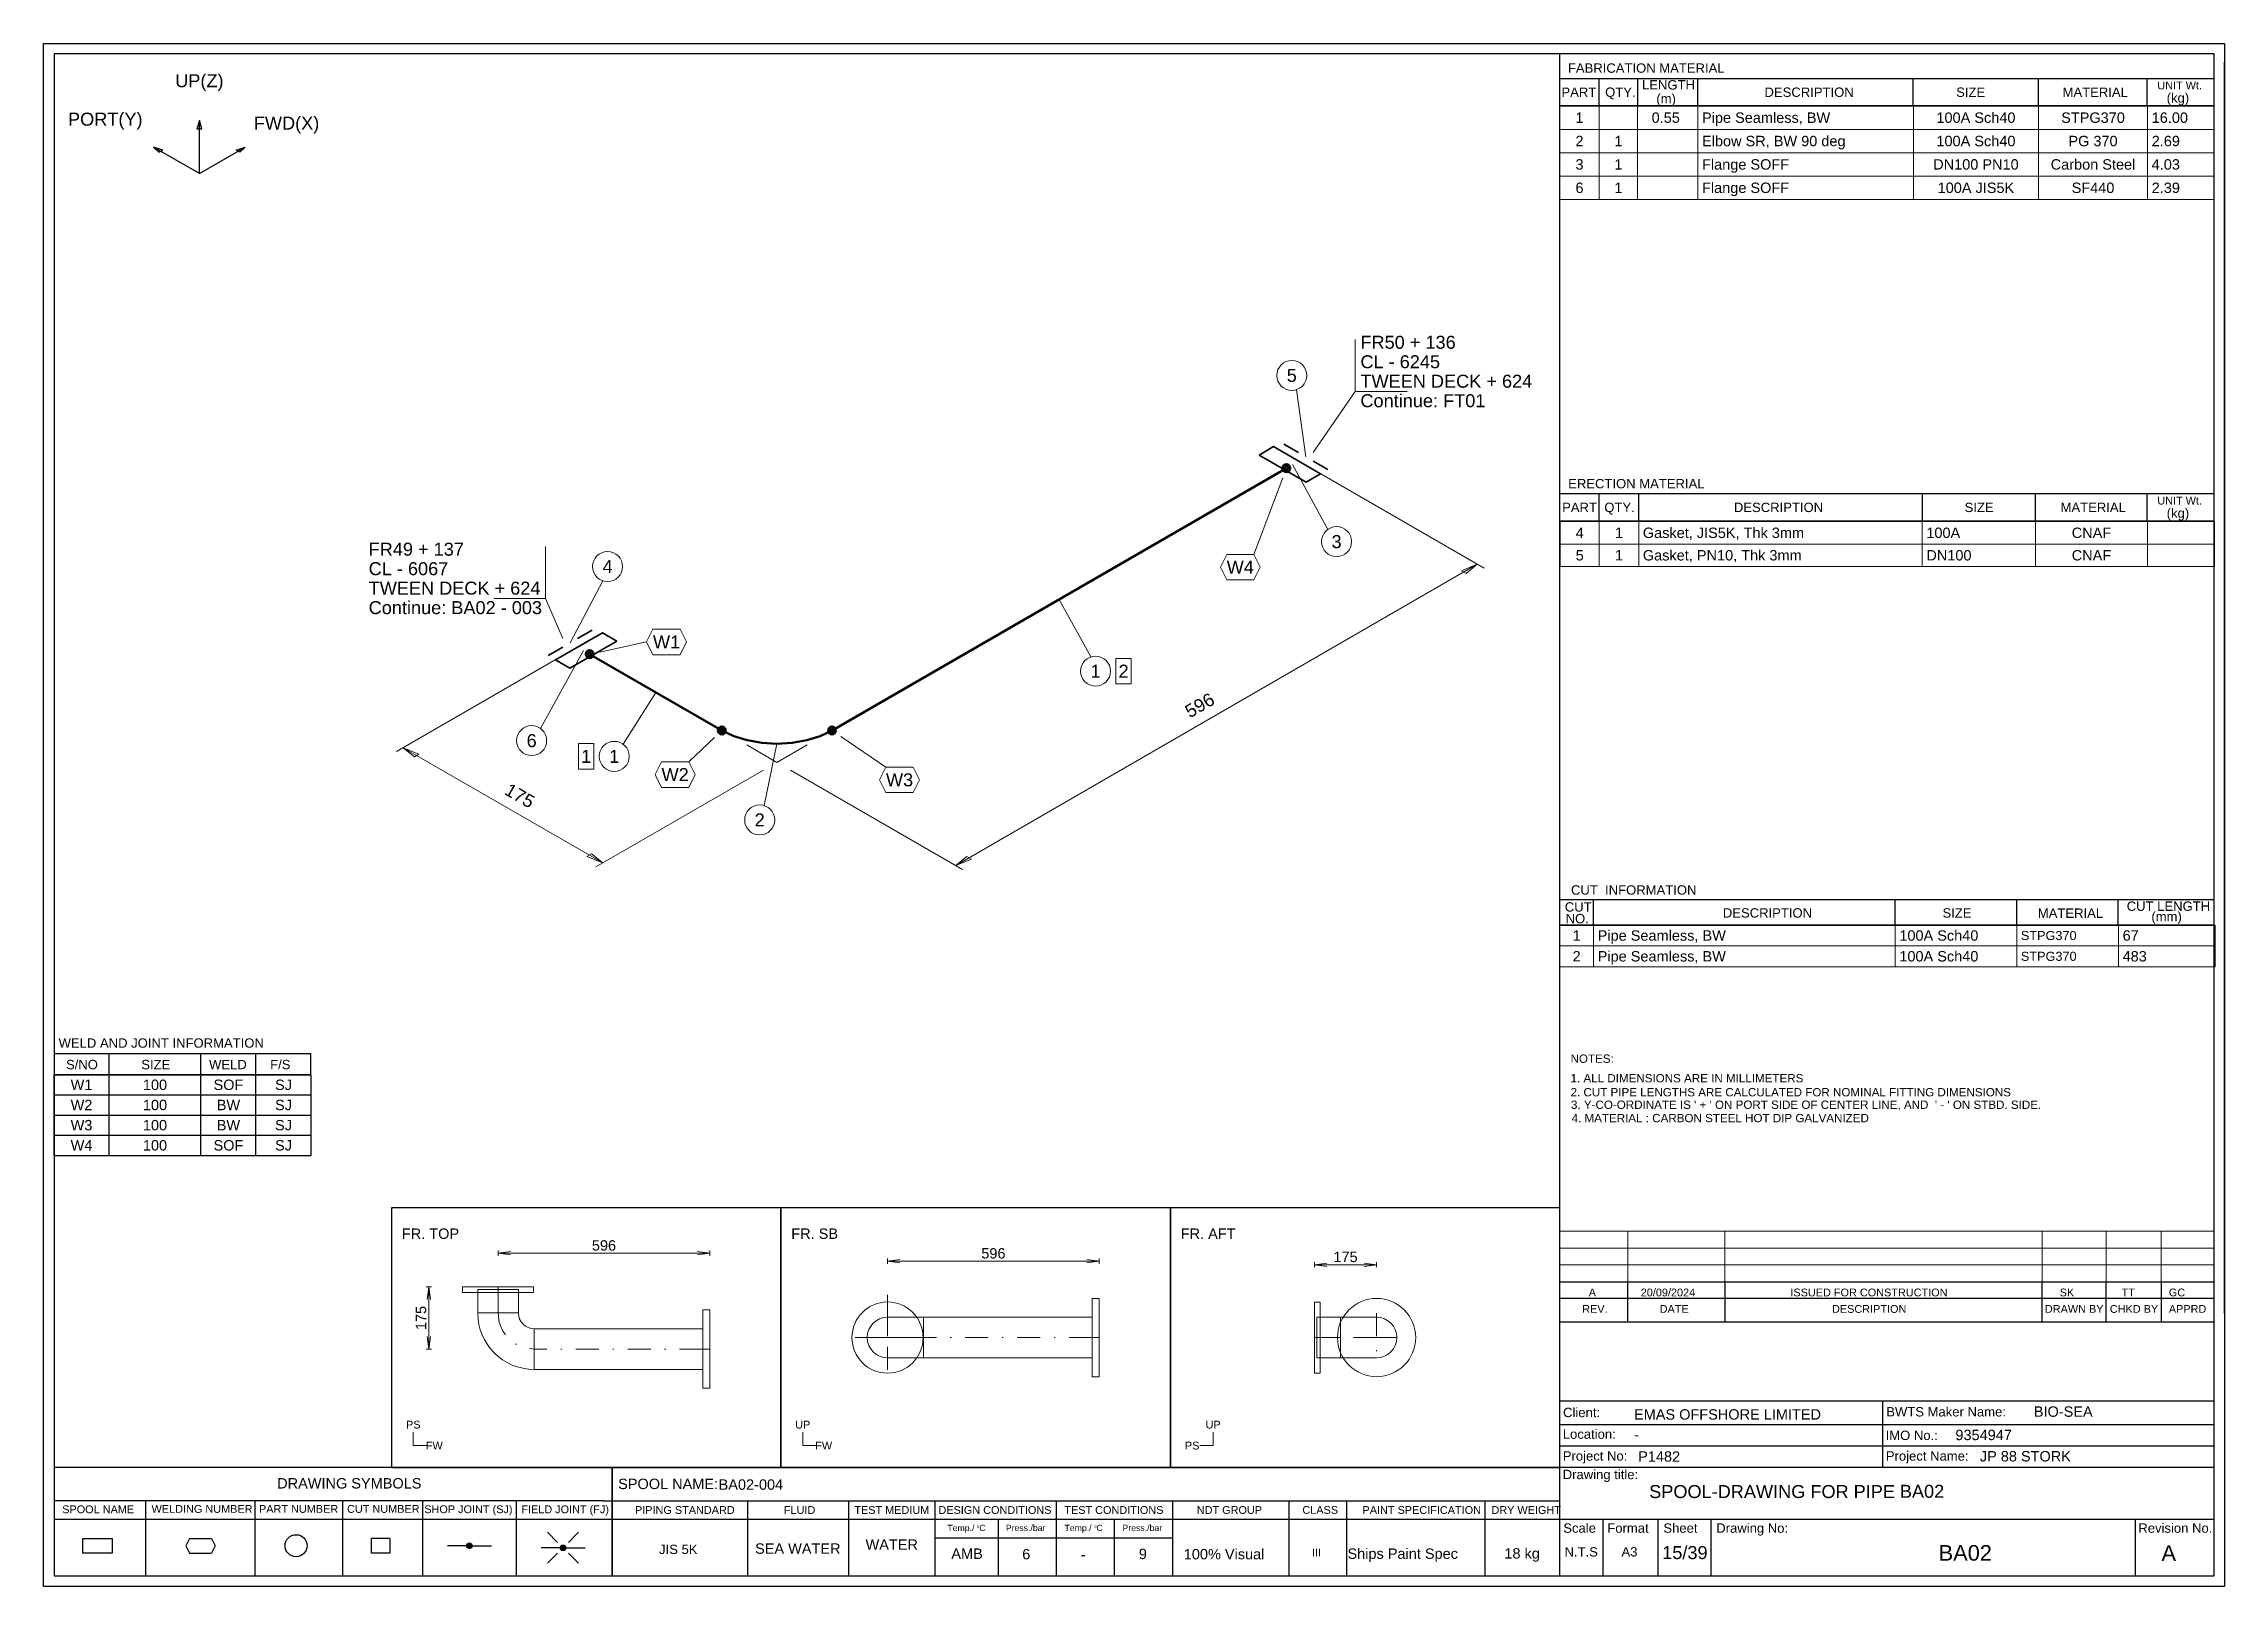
# Model space of a CAD drawing. Header units: millimetres. Extents: x 0 to 420, y 0 to 297.
import ezdxf
from ezdxf.enums import TextEntityAlignment as Align

# ---------------------------------------------------------------- set-up
doc = ezdxf.new("R2010")
doc.units = ezdxf.units.MM
doc.linetypes.add('DOTTED_DASHED5', pattern=[9.99998, 4.444436, -2.666661, 0.222222, -2.666661])
doc.linetypes.add('DOTTED_DASHED6', pattern=[10.0001, 4.444489, -2.666693, 0.222224, -2.666693])
for name, color, linetype in [('FramesFromTables', 40, 'Continuous'), ('I_Coordinates', 11, 'Continuous'), ('I_CutNumbers', 10, 'Continuous'), ('I_Dimensions', 4, 'Continuous'), ('I_OtherComponents', 2, 'Continuous'), ('I_PartNumbers', 9, 'Continuous'), ('I_Pipes', 1, 'Continuous'), ('I_Tags', 8, 'Continuous'), ('SymbolsOnDrawingSheet', 1, 'Continuous'), ('TextFromTables', 2, 'Continuous'), ('TextFromTextBoxes', 2, 'Continuous')]:
    doc.layers.add(name, color=color, linetype=linetype)
doc.styles.add('Cadmatic Default Text', font='arial.ttf')

# ---------------------------------------------------------------- blocks, each defined once
blk = doc.blocks.new('BA01726636997_BOM_4')
at = {"layer": 'FramesFromTables', "linetype": 'ByBlock', "lineweight": 18}
for p, q in [((292, 285), (418, 285)), ((292, 267), (292, 285)), ((292, 267), (292, 285)), ((299.6, 267), (299.6, 285)), ((299.6, 267), (299.6, 285)), ((307, 267), (307, 285)), ((307, 267), (307, 285)), ((318.6, 267), (318.6, 285)), ((318.6, 267), (318.6, 285)), ((360.1, 267), (360.1, 285)), ((360.1, 267), (360.1, 285)), ((384.2, 267), (384.2, 285)), ((384.2, 267), (384.2, 285)), ((405.2, 267), (405.2, 285)), ((405.2, 267), (405.2, 285)), ((418, 267), (418, 285)), ((292, 280.5), (418, 280.5)), ((292, 276), (418, 276)), ((292, 271.5), (418, 271.5)), ((292, 205), (418.1, 205)), ((292, 196.33), (292, 205)), ((292.1, 196.33), (292.1, 205)), ((299.6, 196.33), (299.6, 205)), ((299.6, 196.33), (299.6, 205)), ((307.2, 196.33), (307.2, 205)), ((307.2, 196.33), (307.2, 205)), ((361.8, 196.33), (361.8, 205)), ((361.8, 196.33), (361.8, 205)), ((383.6, 196.33), (383.6, 205)), ((383.6, 196.33), (383.6, 205)), ((405.2, 196.33), (405.2, 205)), ((405.2, 196.33), (405.2, 205)), ((418, 196.33), (418, 205)), ((292, 200.67), (418.1, 200.67)), ((292, 127.3), (418.2, 127.3)), ((292, 119.3), (292, 127.3)), ((292, 119.3), (292, 127.3)), ((298.5, 119.3), (298.5, 127.3)), ((298.5, 119.3), (298.5, 127.3)), ((356.6, 119.3), (356.6, 127.3)), ((356.6, 119.3), (356.6, 127.3)), ((380, 119.3), (380, 127.3)), ((380, 119.3), (380, 127.3)), ((399.6, 119.3), (399.6, 127.3)), ((399.6, 119.3), (399.6, 127.3)), ((418, 119.3), (418, 127.3)), ((292, 123.3), (418.2, 123.3)), ((292, 68.4), (418, 68.4)), ((292, 58.6), (292, 68.4)), ((292, 58.6), (292, 68.4)), ((305.1, 58.6), (305.1, 68.4)), ((305.1, 58.6), (305.1, 68.4)), ((323.8, 58.6), (323.8, 68.4)), ((323.8, 58.6), (323.8, 68.4)), ((384.9, 58.6), (384.9, 68.4)), ((384.9, 58.6), (384.9, 68.4)), ((397.2, 58.6), (397.2, 68.4)), ((397.2, 58.6), (397.2, 68.4)), ((407.8, 58.6), (407.8, 68.4)), ((407.8, 58.6), (407.8, 68.4)), ((418, 58.6), (418, 68.4)), ((292, 65.13), (418, 65.13)), ((292, 61.87), (418, 61.87))]:
    blk.add_line(p, q, dxfattribs=at)
at = {"layer": 'FramesFromTables', "linetype": 'ByBlock', "lineweight": -3}
for p, q in [((2, 98.5), (51.5, 98.5)), ((2, 82.96), (2, 98.5)), ((2, 82.96), (2, 98.5)), ((12.6, 82.96), (12.6, 98.5)), ((12.6, 82.96), (12.6, 98.5)), ((30.3, 82.96), (30.3, 98.5)), ((30.3, 82.96), (30.3, 98.5)), ((40.9, 82.96), (40.9, 98.5)), ((40.9, 82.96), (40.9, 98.5)), ((51.5, 82.96), (51.5, 98.5)), ((2, 94.62), (51.5, 94.62)), ((2, 90.73), (51.5, 90.73)), ((2, 86.85), (51.5, 86.85))]:
    blk.add_line(p, q, dxfattribs=at)
at = {"layer": 'FramesFromTables', "linetype": 'ByBlock', "lineweight": 18, "flags": 128}
for points in [[(292, 267), (418, 267), (418, 285)], [(292, 196.33), (418.1, 196.33), (418.1, 205)], [(292, 119.3), (418.2, 119.3), (418.2, 127.3)], [(292, 58.6), (418, 58.6), (418, 68.4)]]:
    blk.add_lwpolyline(points, dxfattribs=at)
at = {"layer": 'FramesFromTables', "linetype": 'ByBlock', "lineweight": -3, "flags": 128}
blk.add_lwpolyline([(2, 82.96), (51.5, 82.96), (51.5, 98.5)], dxfattribs=at)
at = {"layer": 'TextFromTables', "linetype": 'ByBlock', "lineweight": 13, "style": 'Cadmatic Default Text'}
for s, p in [('1', (295.8, 282.75)), ('2', (295.8, 278.25)), ('3', (295.8, 273.75)), ('6', (295.8, 269.25))]:
    blk.add_text(s, height=2, dxfattribs=at).set_placement(p, align=Align.MIDDLE_CENTER)
at = {"layer": 'TextFromTables', "linetype": 'ByBlock', "lineweight": 25, "style": 'Cadmatic Default Text'}
for s, p in [('0.55 ', (312.8, 282.75)), ('100A Sch40', (372.15, 282.75)), ('STPG370', (394.7, 282.75)), ('1', (303.3, 278.25)), ('100A Sch40', (372.15, 278.25)), ('PG 370', (394.7, 278.25)), ('1', (303.3, 273.75)), ('DN100 PN10', (372.15, 273.75)), ('Carbon Steel', (394.7, 273.75)), ('1', (303.3, 269.25)), ('100A JIS5K', (372.15, 269.25)), ('SF440', (394.7, 269.25)), ('4', (295.85, 202.83)), ('1', (303.4, 202.83)), ('CNAF', (394.4, 202.83)), ('5', (295.85, 198.5)), ('1', (303.4, 198.5)), ('CNAF', (394.4, 198.5)), ('1', (295.25, 125.3)), ('2', (295.25, 121.3)), ('W1', (7.3, 96.56)), ('100', (21.45, 96.56)), ('SOF', (35.6, 96.56)), ('SJ', (46.2, 96.56)), ('W2', (7.3, 92.67)), ('100', (21.45, 92.67)), ('BW', (35.6, 92.67)), ('SJ', (46.2, 92.67)), ('W3', (7.3, 88.79)), ('100', (21.45, 88.79)), ('BW', (35.6, 88.79)), ('SJ', (46.2, 88.79)), ('W4', (7.3, 84.91)), ('100', (21.45, 84.91)), ('SOF', (35.6, 84.91)), ('SJ', (46.2, 84.91))]:
    blk.add_text(s, height=2, dxfattribs=at).set_placement(p, align=Align.MIDDLE_CENTER)
for s, height, p in [('Pipe Seamless, BW ', 2, (319.4, 282.75)), ('16.00', 2, (406, 282.75)), ('Elbow SR, BW 90 deg', 2, (319.4, 278.25)), ('2.69', 2, (406, 278.25)), ('Flange SOFF ', 2, (319.4, 273.75)), ('4.03', 2, (406, 273.75)), ('Flange SOFF ', 2, (319.4, 269.25)), ('2.39', 2, (406, 269.25)), ('Gasket, JIS5K, Thk 3mm ', 2, (308, 202.83)), ('100A', 2, (362.6, 202.83)), ('Gasket, PN10, Thk 3mm ', 2, (308, 198.5)), ('DN100', 2, (362.6, 198.5)), ('Pipe Seamless, BW', 2, (299.3, 125.3)), ('100A Sch40', 2, (357.4, 125.3)), ('STPG370', 1.75, (380.8, 125.3)), ('67', 2, (400.4, 125.3)), ('Pipe Seamless, BW', 2, (299.3, 121.3)), ('100A Sch40', 2, (357.4, 121.3)), ('STPG370', 1.75, (380.8, 121.3)), ('483', 2, (400.4, 121.3))]:
    blk.add_text(s, height=height, dxfattribs=at).set_placement(p, align=Align.MIDDLE_LEFT)
at = {"layer": 'TextFromTextBoxes', "linetype": 'ByBlock', "lineweight": -3, "style": 'Cadmatic Default Text'}
for s, p in [('EMAS OFFSHORE LIMITED', (306.3, 33.1)), ('BIO-SEA', (383.3, 33.65)), ('9354947', (368.2, 29.15)), ('-', (306.3, 29.2)), ('P1482', (307.1, 25)), ('JP 88 STORK', (372.9, 25.05)), ('BA02-004', (130, 19.6))]:
    blk.add_text(s, height=2, dxfattribs=at).set_placement(p, align=Align.MIDDLE_LEFT)
at = {"layer": 'TextFromTextBoxes', "linetype": 'ByBlock', "lineweight": 25, "style": 'Cadmatic Default Text'}
blk.add_text('BA02', height=2.5, dxfattribs=at).set_placement((357.5, 18.3), align=Align.MIDDLE_LEFT)
at = {"layer": 'TextFromTextBoxes', "linetype": 'ByBlock', "lineweight": -3, "style": 'Cadmatic Default Text'}
for s, height, p in [('WATER', 2, (163.35, 8.05)), ('SEA WATER', 2, (145.25, 7.28)), ('AMB', 2, (177.85, 6.3)), ('6', 2, (189.25, 6.2)), ('-', 2, (200.2, 6.15)), ('9', 2, (211.7, 6.25)), ('100% Visual', 2, (227.35, 6.2)), ('Ships Paint Spec', 2, (261.75, 6.3)), ('18 kg', 2, (284.75, 6.35)), ('15/39', 2.5, (316.1, 6.5))]:
    blk.add_text(s, height=height, dxfattribs=at).set_placement(p, align=Align.MIDDLE_CENTER)
at = {"layer": 'TextFromTextBoxes', "linetype": 'ByBlock', "lineweight": 25, "style": 'Cadmatic Default Text'}
blk.add_text('BA02', height=3, dxfattribs=at).set_placement((370.1, 6.45), align=Align.MIDDLE_CENTER)
blk = doc.blocks.new('SEDS_SPOOL_FORMAT_Gol_4')
at = {"layer": 'SymbolsOnDrawingSheet', "linetype": 'ByBlock', "lineweight": -3, "flags": 128}
for points in [[(0, 297), (420, 297), (420, 0), (0, 0), (0, 297)], [(418.01, 295.01), (2, 295.01)], [(2, 295.01), (2, 2)], [(292.02, 50.91), (292.02, 295.01)], [(418.01, 2), (418.01, 295.01)], [(292.02, 290.3), (418.01, 290.3)], [(299.59, 285.01), (299.59, 290.3)], [(307.02, 285.01), (307.02, 290.3)], [(318.61, 285.01), (318.61, 290.3)], [(360.08, 285.01), (360.08, 290.3)], [(384.18, 285.01), (384.18, 290.3)], [(405.15, 285.01), (405.15, 290.3)], [(405.15, 285.01), (405.15, 290.3)], [(420, 52.53), (420, 293.46)], [(420, 52.53), (420, 293.46)], [(292.02, 284.66), (292.02, 288.77)], [(292, 285), (418, 285)], [(292, 253.5), (292, 285)], [(292, 253.5), (292, 285)], [(292.02, 285.01), (418.01, 285.01)], [(418.01, 285.01), (292.02, 285.01)], [(418, 253.5), (418, 285)], [(292.02, 210.38), (418.01, 210.38)], [(299.57, 205.08), (299.57, 210.38)], [(307.21, 205.08), (307.21, 210.38)], [(361.83, 205.03), (361.83, 210.38)], [(383.61, 205.08), (383.61, 210.38)], [(405.15, 205.17), (405.15, 210.38)], [(292.02, 205.08), (292.02, 209.18)], [(292.02, 205.08), (418.01, 205.08)], [(292.02, 186.7), (292.02, 205.08)], [(292.02, 186.7), (292.02, 205.08)], [(418.01, 205.08), (292.02, 205.08)], [(418, 166), (418, 205)], [(292.02, 132.23), (418.01, 132.23)], [(292.02, 127.3), (292.02, 131.41)], [(298.48, 127.3), (298.48, 132.23)], [(356.6, 127.3), (356.6, 132.23)], [(380.01, 127.3), (380.01, 132.23)], [(399.56, 127.3), (399.56, 132.23)], [(292.02, 127.3), (418.01, 127.3)], [(418.01, 127.3), (292.02, 127.3)], [(418, 111.3), (418, 127.3)], [(2, 102.57), (51.49, 102.57)], [(12.6, 98.45), (12.6, 102.57)], [(30.28, 98.45), (30.28, 102.57)], [(40.88, 98.45), (40.88, 102.57)], [(51.49, 98.45), (51.49, 102.57)], [(2, 98.5), (51.5, 98.5)], [(2, 98.5), (51.5, 98.5)], [(51.49, 98.47), (2, 98.47)], [(2, 98.45), (51.49, 98.45)], [(418, 55.4), (418, 68.5)], [(292.02, 52.57), (292.02, 66.5)], [(292.02, 52.57), (292.02, 66.5)], [(292.02, 58.6), (418.01, 58.6)], [(292.02, 55.47), (418.01, 55.47)], [(305.1, 50.91), (305.1, 58.6)], [(323.84, 50.91), (323.84, 58.6)], [(384.91, 50.91), (384.91, 58.6)], [(397.21, 50.91), (397.21, 58.6)], [(407.86, 50.91), (407.86, 58.6)], [(292.02, 50.91), (418.01, 50.91)], [(292.02, 2), (292.02, 50.91)], [(292.02, 35.73), (418.01, 35.73)], [(354.24, 22.93), (354.24, 35.73)], [(292.02, 31.13), (418.01, 31.13)], [(292.02, 27.03), (418.01, 27.03)], [(2, 22.93), (107.74, 22.93)], [(107.74, 22.93), (292.02, 22.93)], [(109.52, 22.93), (109.52, 2)], [(109.52, 2), (109.52, 22.93)], [(292.02, 22.93), (418.01, 22.93)], [(107.74, 16.45), (2, 16.45)], [(2, 12.91), (292.02, 12.91)], [(19.62, 16.45), (19.62, 2)], [(40.69, 16.45), (40.69, 2)], [(57.56, 16.45), (57.56, 2)], [(72.95, 16.45), (72.95, 2)], [(91.02, 16.45), (91.02, 2)], [(107.74, 16.45), (292.02, 16.45)], [(135.58, 16.45), (135.58, 2)], [(155.03, 16.45), (155.03, 2)], [(171.67, 16.45), (171.67, 2)], [(183.82, 12.91), (183.82, 2)], [(195.02, 16.45), (195.02, 2)], [(206.21, 12.91), (206.21, 2)], [(217.4, 16.45), (217.4, 2)], [(239.85, 16.45), (239.85, 2)], [(250.91, 16.34), (250.91, 2)], [(277.59, 16.45), (277.59, 2)], [(292.02, 12.91), (418.01, 12.91)], [(300.39, 2), (300.39, 12.91)], [(310.96, 2), (310.96, 12.91)], [(321.13, 2), (321.13, 12.91)], [(402.9, 2), (402.9, 12.91)], [(13.2, 6.41), (7.55, 6.41), (7.55, 9.23), (13.2, 9.23)], [(13.2, 9.23), (13.2, 6.41)], [(28.12, 9.23), (27.42, 7.82)], [(28.12, 9.23), (32.36, 9.23)], [(32.36, 9.23), (33.07, 7.82)], [(66.68, 9.23), (66.68, 6.41), (63.15, 6.41), (63.15, 9.23)], [(66.68, 9.23), (63.15, 9.23)], [(99, 8.47), (97.06, 10.41)], [(101.09, 8.47), (103.03, 10.41)], [(171.67, 9.37), (217.4, 9.37)], [(171.67, 9.37), (217.4, 9.37)], [(27.42, 7.82), (28.12, 6.41)], [(28.12, 6.41), (32.36, 6.41)], [(33.07, 7.82), (32.36, 6.41)], [(81.48, 7.82), (77.79, 7.82)], [(81.49, 7.78), (82.04, 8.32)], [(81.51, 7.9), (81.93, 8.32)], [(81.52, 7.7), (82.14, 8.32)], [(81.55, 7.62), (82.22, 8.29)], [(81.56, 8.06), (81.76, 8.26)], [(81.57, 7.54), (82.28, 8.25)], [(81.62, 7.48), (82.34, 8.2)], [(81.68, 7.44), (82.4, 8.16)], [(81.74, 7.39), (82.45, 8.1)], [(81.8, 7.35), (82.48, 8.02)], [(81.88, 7.32), (82.5, 7.94)], [(81.98, 7.32), (82.53, 7.86)], [(82.09, 7.32), (82.52, 7.75)], [(82.24, 7.36), (82.47, 7.59)], [(82.54, 7.82), (86.24, 7.82)], [(99.51, 7.42), (95.82, 7.42)], [(99, 6.38), (97.06, 4.44)], [(99.53, 7.47), (99.99, 7.93)], [(99.53, 7.37), (100.1, 7.93)], [(99.56, 7.29), (100.2, 7.93)], [(99.58, 7.62), (99.88, 7.93)], [(99.58, 7.21), (100.27, 7.89)], [(99.61, 7.13), (100.33, 7.84)], [(99.67, 7.08), (100.39, 7.8)], [(99.73, 7.03), (100.45, 7.75)], [(99.79, 6.99), (100.49, 7.69)], [(99.85, 6.94), (100.52, 7.61)], [(99.94, 6.92), (100.54, 7.53)], [(100.04, 6.92), (100.57, 7.45)], [(100.15, 6.92), (100.54, 7.31)], [(100.38, 7.04), (100.49, 7.15)], [(100.57, 7.42), (104.27, 7.42)], [(101.09, 6.38), (103.03, 4.44)], [(2, 2), (418.01, 2)]]:
    blk.add_lwpolyline(points, dxfattribs=at)
at = {"layer": 'SymbolsOnDrawingSheet', "linetype": 'ByBlock', "lineweight": -3}
for centre, radius in [((48.63, 7.82), 2.12), ((82.01, 7.82), 0.53), ((100.04, 7.42), 0.53)]:
    blk.add_circle(centre, radius, dxfattribs=at)
at = {"layer": 'SymbolsOnDrawingSheet', "linetype": 'ByBlock', "lineweight": -3, "style": 'Cadmatic Default Text'}
for s, height, p in [('FABRICATION MATERIAL', 1.8, (293.57, 293.19)), ('LENGTH', 1.8, (307.84, 289.97)), ('PART', 1.8, (292.32, 288.55)), ('QTY.', 1.8, (300.74, 288.55)), ('DESCRIPTION', 1.8, (331.43, 288.55)), ('SIZE', 1.8, (368.34, 288.55)), ('MATERIAL', 1.8, (388.84, 288.55)), ('UNIT Wt.', 1.5, (407.08, 289.7)), (' (kg)', 1.8, (408.19, 287.46)), ('ERECTION MATERIAL', 1.8, (293.62, 213.19)), ('PART', 1.8, (292.45, 208.62)), ('QTY.', 1.8, (300.58, 208.62)), ('DESCRIPTION', 1.8, (325.54, 208.62)), ('SIZE', 1.8, (369.97, 208.62)), ('MATERIAL', 1.8, (388.45, 208.62)), ('UNIT Wt.', 1.5, (407.08, 209.77)), (' (kg)', 1.8, (408.19, 207.53)), ('CUT  INFORMATION', 1.8, (294.16, 134.97)), ('CUT ', 1.8, (292.97, 131.7)), ('DESCRIPTION', 1.8, (323.41, 130.55)), ('SIZE', 1.8, (365.72, 130.55)), ('MATERIAL', 1.8, (384.07, 130.5)), ('CUT LENGTH', 1.8, (401.19, 131.85)), ('NO.', 1.8, (293.13, 129.46)), ('(mm)', 1.8, (405.94, 129.85)), ('WELD AND JOINT INFORMATION', 1.8, (2.89, 105.5)), ('S/NO', 1.8, (4.31, 101.36)), ('SIZE', 1.8, (18.81, 101.36)), ('WELD', 1.8, (31.86, 101.36)), ('F/S', 1.8, (43.63, 101.36)), ('SPOOL-DRAWING FOR PIPE', 2.5, (309.22, 19.5))]:
    blk.add_text(s, height=height, dxfattribs=at).set_placement(p, align=Align.TOP_LEFT)
for s, height, p in [('(m)', 1.8, (310.6, 285.51)), ('Client:', 1.8, (292.64, 32.58)), ('BWTS Maker Name:', 1.8, (354.88, 32.71)), ('Location:', 1.8, (292.58, 28.41)), ('IMO No.:', 1.8, (354.76, 28.17)), ('Project No:', 1.8, (292.58, 24.2)), ('Project Name:', 1.8, (354.8, 24.2)), ('Drawing title:', 1.8, (292.57, 20.64)), ('DRAWING SYMBOLS', 2, (44.98, 18.84)), ('Temp./  C   ', 1.2, (174.06, 10.65)), ('0', 0.53, (179.71, 11.25)), ('Press./bar', 1.2, (185.31, 10.65)), ('Temp./  C   ', 1.2, (196.61, 10.65)), ('0', 0.53, (202.37, 11.25)), ('Press./bar', 1.2, (207.78, 10.65)), ('Scale', 1.8, (292.68, 10.32)), ('Format', 1.8, (301.16, 10.32)), ('Sheet', 1.8, (311.96, 10.32)), ('Drawing No:', 1.8, (322.14, 10.32)), ('Revision No.', 1.8, (403.43, 10.32)), ('N.T.S', 1.8, (292.92, 5.74)), ('A3', 1.8, (303.89, 5.74))]:
    blk.add_text(s, height=height, dxfattribs=at).set_placement(p)
for s, height, p in [('NOTES:', 1.6, (294.08, 101.59)), ('1. ALL DIMENSIONS ARE IN MILLIMETERS', 1.6, (294.08, 97.83)), ('2. CUT PIPE LENGTHS ARE CALCULATED FOR NOMINAL FITTING DIMENSIONS', 1.6, (294.08, 95.13)), ("3. Y-CO-ORDINATE IS ' + ' ON PORT SIDE OF CENTER LINE, AND  ' - ' ON STBD. SIDE.", 1.6, (294.16, 92.72)), ('4. MATERIAL : CARBON STEEL HOT DIP GALVANIZED', 1.6, (294.28, 90.15)), ('A', 1.5, (297.58, 56.58)), ('20/09/2024', 1.5, (307.59, 56.58)), ('ISSUED FOR CONSTRUCTION', 1.5, (336.41, 56.58)), ('SK', 1.5, (388.28, 56.58)), ('TT', 1.5, (400.21, 56.58)), ('GC', 1.5, (409.3, 56.58)), ('REV.', 1.5, (296.32, 53.41)), ('DATE', 1.5, (311.24, 53.41)), ('DESCRIPTION', 1.5, (344.43, 53.41)), ('DRAWN BY', 1.5, (385.43, 53.41)), ('CHKD BY', 1.5, (397.94, 53.41)), ('APPRD', 1.5, (409.3, 53.41)), ('SPOOL NAME:', 2, (110.65, 19.73)), ('SPOOL NAME', 1.5, (3.58, 14.83)), ('WELDING NUMBER', 1.5, (20.79, 14.91)), ('PART NUMBER', 1.5, (41.48, 14.91)), ('CUT NUMBER', 1.5, (58.44, 14.91)), ('SHOP JOINT (SJ)', 1.5, (73.31, 14.85)), ('FIELD JOINT (FJ)', 1.5, (92, 14.83)), ('PIPING STANDARD', 1.5, (113.89, 14.7)), ('FLUID', 1.5, (142.57, 14.7)), ('TEST MEDIUM', 1.5, (156.14, 14.7)), ('DESIGN CONDITIONS', 1.5, (172.34, 14.7)), ('TEST CONDITIONS', 1.5, (196.58, 14.7)), ('NDT GROUP', 1.5, (222.09, 14.7)), ('CLASS', 1.5, (242.43, 14.72)), ('PAINT SPECIFICATION', 1.5, (254.01, 14.7)), ('DRY WEIGHT', 1.5, (278.84, 14.7)), ('JIS 5K', 1.8, (118.53, 7.12)), ('III', 1.5, (244.26, 6.51)), ('A', 3, (407.89, 6.4))]:
    blk.add_text(s, height=height, dxfattribs=at).set_placement(p, align=Align.MIDDLE_LEFT)
blk = doc.blocks.new('BA01726636997_PRT_10_3')
at = {"layer": 'I_OtherComponents', "linetype": 'ByBlock', "lineweight": 35}
for p, q in [((50.81, 159.15), (53.64, 160.79)), ((45.15, 155.89), (47.98, 157.52))]:
    blk.add_line(p, q, dxfattribs=at)
blk = doc.blocks.new('BA01726636997_PRT_11_3')
at = {"layer": 'I_OtherComponents', "linetype": 'ByBlock', "lineweight": 35, "flags": 128}
blk.add_lwpolyline([(58.4, 158.69), (55.62, 160.3), (46.56, 155.07), (49.35, 153.47), (58.4, 158.69)], dxfattribs=at)
at = {"layer": 'I_OtherComponents', "linetype": 'ByBlock', "lineweight": 50}
for radius in [0.75, 0.375]:
    blk.add_circle((53.16, 156.16), radius, dxfattribs=at)
blk = doc.blocks.new('BA01726636997_PRT_12_3')
at = {"layer": 'I_Pipes', "linetype": 'ByBlock', "lineweight": 50}
blk.add_line((53.16, 156.16), (78.63, 141.46), dxfattribs=at)
blk = doc.blocks.new('BA01726636997_PRT_13_3')
at = {"layer": 'I_Pipes', "linetype": 'ByBlock', "lineweight": 0}
for q in [(83.41, 138.7), (95.07, 138.7)]:
    blk.add_line((89.24, 135.33), q, dxfattribs=at)
at = {"layer": 'I_Pipes', "linetype": 'ByBlock', "lineweight": 50, "flags": 128}
blk.add_lwpolyline([(78.63, 141.46), (80.91, 140.38), (83.5, 139.58), (86.31, 139.09), (89.24, 138.92), (92.17, 139.09), (94.98, 139.58), (97.57, 140.38), (99.85, 141.46)], dxfattribs=at)
at = {"layer": 'I_Pipes', "linetype": 'ByBlock', "lineweight": 50}
for centre, radius in [((78.63, 141.46), 0.75), ((78.63, 141.46), 0.375), ((99.85, 141.46), 0.75), ((99.85, 141.46), 0.375)]:
    blk.add_circle(centre, radius, dxfattribs=at)
blk = doc.blocks.new('BA01726636997_PRT_14_3')
at = {"layer": 'I_Pipes', "linetype": 'ByBlock', "lineweight": 50}
blk.add_line((187.34, 191.97), (99.85, 141.46), dxfattribs=at)
blk = doc.blocks.new('BA01726636997_PRT_16_3')
at = {"layer": 'I_OtherComponents', "linetype": 'ByBlock', "lineweight": 35, "flags": 128}
blk.add_lwpolyline([(182.11, 194.5), (184.89, 196.11), (193.94, 190.88), (191.16, 189.28), (182.11, 194.5)], dxfattribs=at)
at = {"layer": 'I_OtherComponents', "linetype": 'ByBlock', "lineweight": 50}
for radius in [0.75, 0.375]:
    blk.add_circle((187.34, 191.97), radius, dxfattribs=at)
blk = doc.blocks.new('BA01726636997_PRT_28_3')
at = {"layer": 'I_OtherComponents', "linetype": 'ByBlock', "lineweight": 35}
for p, q in [((189.69, 194.96), (186.86, 196.6)), ((195.36, 191.7), (192.53, 193.33))]:
    blk.add_line(p, q, dxfattribs=at)
blk = doc.blocks.new('BA01726636997_DIM_0_3')
at = {"layer": 'I_Dimensions', "linetype": 'ByBlock', "lineweight": 0}
for p, q in [((225.42, 172.71), (192.3, 191.83)), ((123.66, 115.46), (224.12, 173.46)), ((91.84, 133.83), (124.96, 114.71))]:
    blk.add_line(p, q, dxfattribs=at)
at = {"layer": 'I_Dimensions', "linetype": 'ByBlock', "lineweight": 0, "flags": 128}
for points in [[(224.12, 173.46), (221.96, 171.71), (221.09, 172.21), (224.12, 173.46)], [(123.66, 115.46), (126.7, 116.71), (125.83, 117.21), (123.66, 115.46)]]:
    blk.add_lwpolyline(points, dxfattribs=at)
at = {"layer": 'I_Dimensions', "linetype": 'ByBlock', "lineweight": 0, "style": 'Cadmatic Default Text'}
blk.add_text('596', height=2.5, rotation=30, dxfattribs=at).set_placement((170.65, 146.33), align=Align.MIDDLE_CENTER)
blk = doc.blocks.new('BA01726636997_DIM_1_3')
at = {"layer": 'I_Dimensions', "linetype": 'ByBlock', "lineweight": 0}
for p, q in [((48.21, 156.02), (15.95, 137.4)), ((17.25, 138.15), (55.68, 115.96)), ((54.38, 115.21), (86.64, 133.83))]:
    blk.add_line(p, q, dxfattribs=at)
at = {"layer": 'I_Dimensions', "linetype": 'ByBlock', "lineweight": 0, "flags": 128}
for points in [[(17.25, 138.15), (19.41, 136.4), (20.28, 136.9), (17.25, 138.15)], [(55.68, 115.96), (52.65, 117.21), (53.52, 117.71), (55.68, 115.96)]]:
    blk.add_lwpolyline(points, dxfattribs=at)
at = {"layer": 'I_Dimensions', "linetype": 'ByBlock', "lineweight": 0, "style": 'Cadmatic Default Text'}
blk.add_text('175', height=2.5, rotation=330, dxfattribs=at).set_placement((39.71, 128.93), align=Align.MIDDLE_CENTER)
blk = doc.blocks.new('BA01726636997_CRD_0_3')
at = {"layer": 'I_Coordinates', "linetype": 'ByBlock', "lineweight": 0}
blk.add_line((44.69, 166.87), (47.98, 159.15), dxfattribs=at)
at = {"layer": 'I_Coordinates', "linetype": 'ByBlock', "lineweight": 0, "flags": 128}
blk.add_lwpolyline([(44.69, 176.87), (44.69, 166.87), (34.69, 166.87)], dxfattribs=at)
at = {"layer": 'I_Coordinates', "linetype": 'ByBlock', "lineweight": 0, "style": 'Cadmatic Default Text'}
for s, p in [('FR49 + 137', (10.6, 175.12)), ('CL - 6067', (10.6, 171.37)), ('TWEEN DECK + 624', (10.6, 167.62)), ('Continue: BA02 - 003', (10.6, 163.87))]:
    blk.add_text(s, height=2.5, dxfattribs=at).set_placement(p)
blk = doc.blocks.new('BA01726636997_CRD_1_3')
at = {"layer": 'I_Coordinates', "linetype": 'ByBlock', "lineweight": 0}
blk.add_line((200.61, 206.71), (192.52, 194.97), dxfattribs=at)
at = {"layer": 'I_Coordinates', "linetype": 'ByBlock', "lineweight": 0, "flags": 128}
blk.add_lwpolyline([(200.61, 216.71), (200.61, 206.71), (210.61, 206.71)], dxfattribs=at)
at = {"layer": 'I_Coordinates', "linetype": 'ByBlock', "lineweight": 0, "style": 'Cadmatic Default Text'}
for s, p in [('FR50 + 136', (201.61, 214.96)), ('CL - 6245', (201.61, 211.21)), ('TWEEN DECK + 624', (201.61, 207.46)), ('Continue: FT01', (201.61, 203.71))]:
    blk.add_text(s, height=2.5, dxfattribs=at).set_placement(p)
blk = doc.blocks.new('BA01726636997_PTN_0_3')
at = {"layer": 'I_PartNumbers', "linetype": 'ByBlock', "lineweight": 0}
blk.add_line((43.69, 141.86), (51.99, 156.84), dxfattribs=at)
blk.add_circle((41.99, 139.52), 2.89, dxfattribs=at)
at = {"layer": 'I_PartNumbers', "linetype": 'ByBlock', "lineweight": 0, "style": 'Cadmatic Default Text'}
blk.add_text('6', height=2.5, dxfattribs=at).set_placement((41.99, 139.52), align=Align.MIDDLE_CENTER)
blk = doc.blocks.new('BA01726636997_PTN_1_3')
at = {"layer": 'I_PartNumbers', "linetype": 'ByBlock', "lineweight": 0}
blk.add_line((149.7, 155.64), (143.59, 166.71), dxfattribs=at)
blk.add_circle((150.59, 152.89), 2.89, dxfattribs=at)
at = {"layer": 'I_PartNumbers', "linetype": 'ByBlock', "lineweight": 0, "style": 'Cadmatic Default Text'}
blk.add_text('1', height=2.5, dxfattribs=at).set_placement((150.59, 152.89), align=Align.MIDDLE_CENTER)
blk = doc.blocks.new('BA01726636997_PTN_2_3')
at = {"layer": 'I_PartNumbers', "linetype": 'ByBlock', "lineweight": 0}
blk.add_line((195.32, 180.17), (188.52, 192.65), dxfattribs=at)
blk.add_circle((197.02, 177.83), 2.89, dxfattribs=at)
at = {"layer": 'I_PartNumbers', "linetype": 'ByBlock', "lineweight": 0, "style": 'Cadmatic Default Text'}
blk.add_text('3', height=2.5, dxfattribs=at).set_placement((197.02, 177.83), align=Align.MIDDLE_CENTER)
blk = doc.blocks.new('BA01726636997_PTN_3_3')
at = {"layer": 'I_PartNumbers', "linetype": 'ByBlock', "lineweight": 0}
blk.add_line((189.28, 207.08), (191.11, 194.15), dxfattribs=at)
blk.add_circle((188.39, 209.83), 2.89, dxfattribs=at)
at = {"layer": 'I_PartNumbers', "linetype": 'ByBlock', "lineweight": 0, "style": 'Cadmatic Default Text'}
blk.add_text('5', height=2.5, dxfattribs=at).set_placement((188.39, 209.83), align=Align.MIDDLE_CENTER)
blk = doc.blocks.new('BA01726636997_PTN_4_3')
at = {"layer": 'I_PartNumbers', "linetype": 'ByBlock', "lineweight": 0}
blk.add_line((86.8, 127), (89.24, 138.92), dxfattribs=at)
blk.add_circle((85.91, 124.25), 2.89, dxfattribs=at)
at = {"layer": 'I_PartNumbers', "linetype": 'ByBlock', "lineweight": 0, "style": 'Cadmatic Default Text'}
blk.add_text('2', height=2.5, dxfattribs=at).set_placement((85.91, 124.25), align=Align.MIDDLE_CENTER)
blk = doc.blocks.new('BA01726636997_PTN_5_3')
at = {"layer": 'I_PartNumbers', "linetype": 'ByBlock', "lineweight": 0}
blk.add_line((59.6, 138.83), (65.9, 148.81), dxfattribs=at)
blk.add_circle((57.9, 136.49), 2.89, dxfattribs=at)
at = {"layer": 'I_PartNumbers', "linetype": 'ByBlock', "lineweight": 0, "style": 'Cadmatic Default Text'}
blk.add_text('1', height=2.5, dxfattribs=at).set_placement((57.9, 136.49), align=Align.MIDDLE_CENTER)
blk = doc.blocks.new('BA01726636997_PTN_6_3')
at = {"layer": 'I_PartNumbers', "linetype": 'ByBlock', "lineweight": 0}
blk.add_line((55.72, 170.27), (49.39, 158.34), dxfattribs=at)
blk.add_circle((56.62, 173.02), 2.89, dxfattribs=at)
at = {"layer": 'I_PartNumbers', "linetype": 'ByBlock', "lineweight": 0, "style": 'Cadmatic Default Text'}
blk.add_text('4', height=2.5, dxfattribs=at).set_placement((56.62, 173.02), align=Align.MIDDLE_CENTER)
blk = doc.blocks.new('BA01726636997_CUT_7_3')
at = {"layer": 'I_CutNumbers', "linetype": 'ByBlock', "lineweight": 0, "flags": 128}
blk.add_lwpolyline([(157.47, 150.44), (157.47, 155.34), (154.53, 155.34), (154.53, 150.44), (157.47, 150.44)], dxfattribs=at)
at = {"layer": 'I_CutNumbers', "linetype": 'ByBlock', "lineweight": 0, "style": 'Cadmatic Default Text'}
blk.add_text('2', height=2.5, dxfattribs=at).set_placement((156, 152.89), align=Align.MIDDLE_CENTER)
blk = doc.blocks.new('BA01726636997_CUT_8_3')
at = {"layer": 'I_CutNumbers', "linetype": 'ByBlock', "lineweight": 0, "flags": 128}
blk.add_lwpolyline([(53.96, 134.04), (53.96, 138.94), (51.02, 138.94), (51.02, 134.04), (53.96, 134.04)], dxfattribs=at)
at = {"layer": 'I_CutNumbers', "linetype": 'ByBlock', "lineweight": 0, "style": 'Cadmatic Default Text'}
blk.add_text('1', height=2.5, dxfattribs=at).set_placement((52.49, 136.49), align=Align.MIDDLE_CENTER)
blk = doc.blocks.new('Pi_Weld_0')
at = {"layer": 'I_Tags', "linetype": 'ByBlock', "lineweight": 0, "flags": 128}
for points in [[(-3.84, 0), (-12.86, -1.93)], [(-2.62, 2.45), (-3.84, 0)], [(-3.84, 0), (-2.62, -2.45)], [(2.62, 2.45), (-2.62, 2.45)], [(3.84, 0), (2.62, 2.45)], [(2.62, -2.45), (3.84, 0)], [(-2.62, -2.45), (2.62, -2.45)]]:
    blk.add_lwpolyline(points, dxfattribs=at)
at = {"layer": 'I_Tags', "linetype": 'ByBlock', "lineweight": 0, "style": 'Cadmatic Default Text'}
blk.add_text('W1', height=2.5, dxfattribs=at).set_placement((0, 0), align=Align.MIDDLE_CENTER)
blk = doc.blocks.new('Pi_Weld_1')
at = {"layer": 'I_Tags', "linetype": 'ByBlock', "lineweight": 0, "flags": 128}
for points in [[(2.62, 2.45), (8.17, 17.18)], [(-2.62, 2.45), (-3.84, 0)], [(-3.84, 0), (-2.62, -2.45)], [(2.62, 2.45), (-2.62, 2.45)], [(3.84, 0), (2.62, 2.45)], [(2.62, -2.45), (3.84, 0)], [(-2.62, -2.45), (2.62, -2.45)]]:
    blk.add_lwpolyline(points, dxfattribs=at)
at = {"layer": 'I_Tags', "linetype": 'ByBlock', "lineweight": 0, "style": 'Cadmatic Default Text'}
blk.add_text('W4', height=2.5, dxfattribs=at).set_placement((0, 0), align=Align.MIDDLE_CENTER)
blk = doc.blocks.new('Pi_Weld_2')
at = {"layer": 'I_Tags', "linetype": 'ByBlock', "lineweight": 0, "flags": 128}
for points in [[(-2.62, 2.45), (-11.34, 8.37)], [(-2.62, 2.45), (-3.84, 0)], [(-3.84, 0), (-2.62, -2.45)], [(2.62, 2.45), (-2.62, 2.45)], [(3.84, 0), (2.62, 2.45)], [(2.62, -2.45), (3.84, 0)], [(-2.62, -2.45), (2.62, -2.45)]]:
    blk.add_lwpolyline(points, dxfattribs=at)
at = {"layer": 'I_Tags', "linetype": 'ByBlock', "lineweight": 0, "style": 'Cadmatic Default Text'}
blk.add_text('W3', height=2.5, dxfattribs=at).set_placement((0, 0), align=Align.MIDDLE_CENTER)
blk = doc.blocks.new('Pi_Weld_3')
at = {"layer": 'I_Tags', "linetype": 'ByBlock', "lineweight": 0, "flags": 128}
for points in [[(2.62, 2.45), (7.55, 7.12)], [(-2.62, 2.45), (-3.84, 0)], [(-3.84, 0), (-2.62, -2.45)], [(2.62, 2.45), (-2.62, 2.45)], [(3.84, 0), (2.62, 2.45)], [(2.62, -2.45), (3.84, 0)], [(-2.62, -2.45), (2.62, -2.45)]]:
    blk.add_lwpolyline(points, dxfattribs=at)
at = {"layer": 'I_Tags', "linetype": 'ByBlock', "lineweight": 0, "style": 'Cadmatic Default Text'}
blk.add_text('W2', height=2.5, dxfattribs=at).set_placement((0, 0), align=Align.MIDDLE_CENTER)

msp = doc.modelspace()

# ---------------------------------------------------------------- linework, layer by layer
at = {"linetype": 'ByBlock', "lineweight": 13, "flags": 128}
for points in [[(87.53, 63.64), (87.53, 64.64)], [(87.53, 64.14), (89.93, 63.82), (87.53, 64.14), (89.93, 64.46), (87.53, 64.14)], [(87.53, 64.14), (128.31, 64.14)], [(128.31, 64.14), (125.91, 64.46), (128.31, 64.14), (125.91, 63.82), (128.31, 64.14)], [(128.31, 63.64), (128.31, 64.64)], [(162.53, 62.11), (162.53, 63.11)], [(203.31, 62.11), (203.31, 63.11)], [(162.53, 62.61), (164.93, 62.3), (162.53, 62.61), (164.93, 62.93), (162.53, 62.61)], [(162.53, 62.61), (203.31, 62.61)], [(203.31, 62.61), (200.91, 62.93), (203.31, 62.61), (200.91, 62.3), (203.31, 62.61)], [(244.76, 61.43), (244.76, 62.43)], [(244.76, 61.93), (247.16, 61.61), (244.76, 61.93), (247.16, 62.24), (244.76, 61.93)], [(244.76, 61.93), (256.72, 61.93)], [(256.72, 61.93), (254.32, 62.24), (256.72, 61.93), (254.32, 61.61), (256.72, 61.93)], [(256.72, 61.43), (256.72, 62.43)], [(74.68, 57.64), (73.68, 57.64)], [(74.18, 57.64), (73.86, 55.24), (74.18, 57.64), (74.5, 55.24), (74.18, 57.64)], [(74.18, 45.68), (74.18, 57.64)], [(74.18, 45.68), (74.5, 48.08), (74.18, 45.68), (73.86, 48.08), (74.18, 45.68)], [(74.68, 45.68), (73.68, 45.68)]]:
    msp.add_lwpolyline(points, dxfattribs=at)
at = {"linetype": 'DOTTED_DASHED6', "lineweight": 13, "flags": 128}
for points in [[(87.53, 57.64), (87.53, 56.55)], [(87.53, 57.16), (87.53, 52.63)], [(162.53, 56.11), (162.53, 39.68)], [(87.53, 52.63), (87.76, 50.83), (88.46, 49.15), (89.56, 47.71), (91, 46.61), (92.68, 45.91), (94.48, 45.68)], [(162.53, 52.59), (162.53, 43.2)], [(256.72, 52.59), (256.72, 43.2)], [(170.74, 47.9), (154.31, 47.9)], [(162.53, 47.9), (158.61, 47.9)], [(162.53, 47.9), (169.48, 47.9)], [(201.94, 47.9), (169.48, 47.9)], [(203.31, 47.9), (201.94, 47.9)], [(244.76, 47.9), (245.85, 47.9)], [(245.24, 47.9), (249.77, 47.9)], [(256.72, 47.9), (260.64, 47.9)], [(126.94, 45.68), (94.48, 45.68)], [(128.31, 45.68), (126.94, 45.68)]]:
    msp.add_lwpolyline(points, dxfattribs=at)
at = {"linetype": 'DOTTED_DASHED5', "lineweight": 13, "flags": 128}
msp.add_lwpolyline([(256.72, 47.9), (249.77, 47.9)], dxfattribs=at)
at = {"layer": 'SymbolsOnDrawingSheet', "linetype": 'ByBlock', "lineweight": 25, "flags": 128}
for points in [[(30.5, 280.57), (30, 282.21), (29.5, 280.57), (30.5, 280.57)], [(30, 272), (30, 282.21)], [(22.93, 276.49), (21.16, 277.1), (22.22, 276.08), (22.93, 276.49)], [(30, 272), (21.16, 277.1)], [(30, 272), (38.84, 277.1)], [(37.07, 276.49), (38.84, 277.1), (37.78, 276.08), (37.07, 276.49)], [(67, 22.9), (142, 22.9), (142, 72.9), (67, 72.9), (67, 22.9)], [(142, 22.9), (217, 22.9), (217, 72.9), (142, 72.9), (142, 22.9)], [(217, 22.9), (292, 22.9), (292, 72.9), (217, 72.9), (217, 22.9)]]:
    msp.add_lwpolyline(points, dxfattribs=at)
at = {"layer": 'SymbolsOnDrawingSheet', "linetype": 'ByBlock', "lineweight": 18, "flags": 128}
for points in [[(94.37, 57.64), (94.37, 56.55), (80.68, 56.55), (80.68, 57.64), (94.37, 57.64)], [(91.44, 57.16), (91.44, 52.63), (83.61, 52.63), (83.61, 57.16), (91.44, 57.16)], [(203.31, 40.37), (201.94, 40.37), (201.94, 55.43), (203.31, 55.43), (203.31, 40.37)], [(244.76, 54.74), (245.85, 54.74), (245.85, 41.05), (244.76, 41.05), (244.76, 54.74)], [(91.44, 52.63), (83.61, 52.63)], [(128.31, 38.15), (126.94, 38.15), (126.94, 53.21), (128.31, 53.21), (128.31, 38.15)], [(162.76, 51.81), (162.53, 51.81)], [(163.46, 51.81), (162.76, 51.81)], [(164.56, 51.81), (163.46, 51.81)], [(166, 51.81), (164.56, 51.81)], [(167.68, 51.81), (166, 51.81)], [(169.48, 51.81), (167.68, 51.81)], [(169.48, 43.99), (169.48, 44.18), (169.48, 44.73), (169.48, 45.6), (169.48, 46.69), (169.48, 47.9), (169.48, 49.11), (169.48, 50.2), (169.48, 51.06), (169.48, 51.62), (169.48, 51.81)], [(201.94, 43.99), (169.48, 43.99), (169.48, 51.81), (201.94, 51.81), (201.94, 43.99)], [(245.24, 51.81), (249.77, 51.81), (249.77, 43.99), (245.24, 43.99), (245.24, 51.81)], [(249.77, 43.99), (249.77, 44.18), (249.77, 44.73), (249.77, 45.6), (249.77, 46.69), (249.77, 47.9), (249.77, 49.11), (249.77, 50.2), (249.77, 51.06), (249.77, 51.62), (249.77, 51.81)], [(251.57, 51.81), (249.77, 51.81)], [(253.25, 51.81), (251.57, 51.81)], [(254.69, 51.81), (253.25, 51.81)], [(255.79, 51.81), (254.69, 51.81)], [(256.49, 51.81), (255.79, 51.81)], [(256.72, 51.81), (256.49, 51.81)], [(94.48, 41.76), (94.48, 49.59)], [(126.94, 41.76), (94.48, 41.76), (94.48, 49.59), (126.94, 49.59), (126.94, 41.76)], [(162.53, 43.99), (162.76, 43.99)], [(162.76, 43.99), (163.46, 43.99)], [(163.46, 43.99), (164.56, 43.99)], [(164.56, 43.99), (166, 43.99)], [(166, 43.99), (167.68, 43.99)], [(167.68, 43.99), (169.48, 43.99)], [(249.77, 43.99), (251.57, 43.99)], [(251.57, 43.99), (253.25, 43.99)], [(253.25, 43.99), (254.69, 43.99)], [(254.69, 43.99), (255.79, 43.99)], [(255.79, 43.99), (256.49, 43.99)], [(256.49, 43.99), (256.72, 43.99)], [(71.2, 27.1), (71.2, 29.67)], [(146.2, 27.1), (146.2, 29.67)], [(225.24, 27.1), (225.24, 29.67)], [(71.2, 27.1), (73.78, 27.1)], [(146.2, 27.1), (148.77, 27.1)], [(225.24, 27.1), (222.66, 27.1)]]:
    msp.add_lwpolyline(points, dxfattribs=at)
at = {"layer": 'SymbolsOnDrawingSheet', "linetype": 'ByBlock', "lineweight": 18}
for centre, radius in [((162.53, 47.9), 6.85), ((256.72, 47.9), 7.53)]:
    msp.add_circle(centre, radius, dxfattribs=at)
for centre, radius, start, end in [((94.48, 52.63), 10.87, 180, 270), ((94.48, 52.63), 3.04, 180, 270), ((162.53, 47.9), 3.91, 90, 270), ((162.53, 47.9), 3.91, 90, 270), ((256.72, 47.9), 3.91, 270, 90), ((256.72, 47.9), 3.91, 270, 90)]:
    msp.add_arc(centre, radius, start, end, dxfattribs=at)

# ---------------------------------------------------------------- block references
at = {"layer": 'I_Coordinates', "lineweight": 0}
for name in ['BA01726636997_CRD_1_3', 'BA01726636997_CRD_0_3']:
    msp.add_blockref(name, (52, 23.3), dxfattribs=at)
at = {"layer": 'I_CutNumbers', "lineweight": 0}
for name in ['BA01726636997_CUT_7_3', 'BA01726636997_CUT_8_3']:
    msp.add_blockref(name, (52, 23.3), dxfattribs=at)
at = {"layer": 'I_Dimensions', "lineweight": 0}
for name in ['BA01726636997_DIM_0_3', 'BA01726636997_DIM_1_3']:
    msp.add_blockref(name, (52, 23.3), dxfattribs=at)
at = {"layer": 'I_OtherComponents', "lineweight": 35}
for name in ['BA01726636997_PRT_16_3', 'BA01726636997_PRT_28_3', 'BA01726636997_PRT_10_3', 'BA01726636997_PRT_11_3']:
    msp.add_blockref(name, (52, 23.3), dxfattribs=at)
at = {"layer": 'I_PartNumbers', "lineweight": 0}
for name in ['BA01726636997_PTN_3_3', 'BA01726636997_PTN_2_3', 'BA01726636997_PTN_6_3', 'BA01726636997_PTN_1_3', 'BA01726636997_PTN_0_3', 'BA01726636997_PTN_5_3', 'BA01726636997_PTN_4_3']:
    msp.add_blockref(name, (52, 23.3), dxfattribs=at)
at = {"layer": 'I_Pipes', "lineweight": 50}
for name in ['BA01726636997_PRT_14_3', 'BA01726636997_PRT_12_3', 'BA01726636997_PRT_13_3']:
    msp.add_blockref(name, (52, 23.3), dxfattribs=at)
at = {"layer": 'I_Tags'}
for name, p in [('Pi_Weld_1', (230.47, 196.22)), ('Pi_Weld_0', (119.98, 181.81)), ('Pi_Weld_3', (121.63, 156.27)), ('Pi_Weld_2', (164.85, 155.27))]:
    msp.add_blockref(name, p, dxfattribs=at)
at = {"layer": 'SymbolsOnDrawingSheet'}
msp.add_blockref('SEDS_SPOOL_FORMAT_Gol_4', (0, 0), dxfattribs=at)
at = {"layer": 'TextFromTextBoxes', "lineweight": 25}
msp.add_blockref('BA01726636997_BOM_4', (0, 0), dxfattribs=at)

# ---------------------------------------------------------------- texts
at = {"layer": 'SymbolsOnDrawingSheet', "linetype": 'ByBlock', "lineweight": 25, "style": 'Cadmatic Default Text'}
for s, p in [('UP(Z)', (30, 289.86)), ('PORT(Y)', (11.88, 282.46)), ('FWD(X)', (46.79, 281.7))]:
    msp.add_text(s, height=2.5, dxfattribs=at).set_placement(p, align=Align.MIDDLE_CENTER)
for s, p in [('FR. TOP', (69, 68.9)), ('FR. SB', (144, 68.9)), ('FR. AFT', (219, 68.9))]:
    msp.add_text(s, height=2, dxfattribs=at).set_placement(p, align=Align.TOP_LEFT)
at = {"layer": 'SymbolsOnDrawingSheet', "linetype": 'ByBlock', "lineweight": 13, "style": 'Cadmatic Default Text'}
for s, p in [('596', (107.92, 65.64)), ('596', (182.92, 64.11)), ('175', (250.74, 63.43))]:
    msp.add_text(s, height=2, dxfattribs=at).set_placement(p, align=Align.MIDDLE_CENTER)
msp.add_text('175', height=2, rotation=90, dxfattribs=at).set_placement((72.68, 51.66), align=Align.MIDDLE_CENTER)
at = {"layer": 'SymbolsOnDrawingSheet', "linetype": 'ByBlock', "lineweight": 18, "style": 'Cadmatic Default Text'}
for s, p in [('PS', (71.2, 31.14)), ('UP', (146.2, 31.14)), ('UP', (225.24, 31.14)), ('FW', (75.24, 27.1)), ('FW', (150.24, 27.1)), ('PS', (221.2, 27.1))]:
    msp.add_text(s, height=1.5, dxfattribs=at).set_placement(p, align=Align.MIDDLE_CENTER)

doc.saveas('drawing.dxf')
